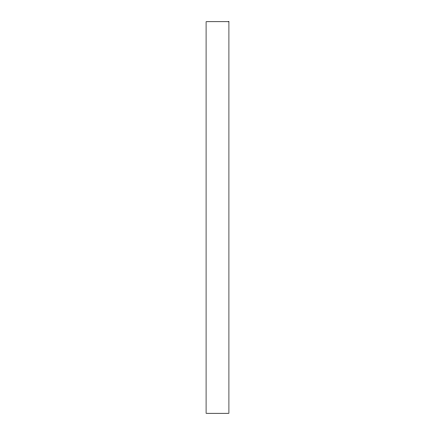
<?xml version="1.0" encoding="UTF-8"?>
<svg xmlns="http://www.w3.org/2000/svg" width="435" height="435" viewBox="0 0 435 435"><rect width="100%" height="100%" fill="white"/><g stroke="black" fill="none" stroke-linecap="round" stroke-linejoin="round"><path stroke-width="0.65" d="M228.919 21.75L206.081 21.75L206.081 413.25L228.919 413.25L228.919 21.75"/></g></svg>
